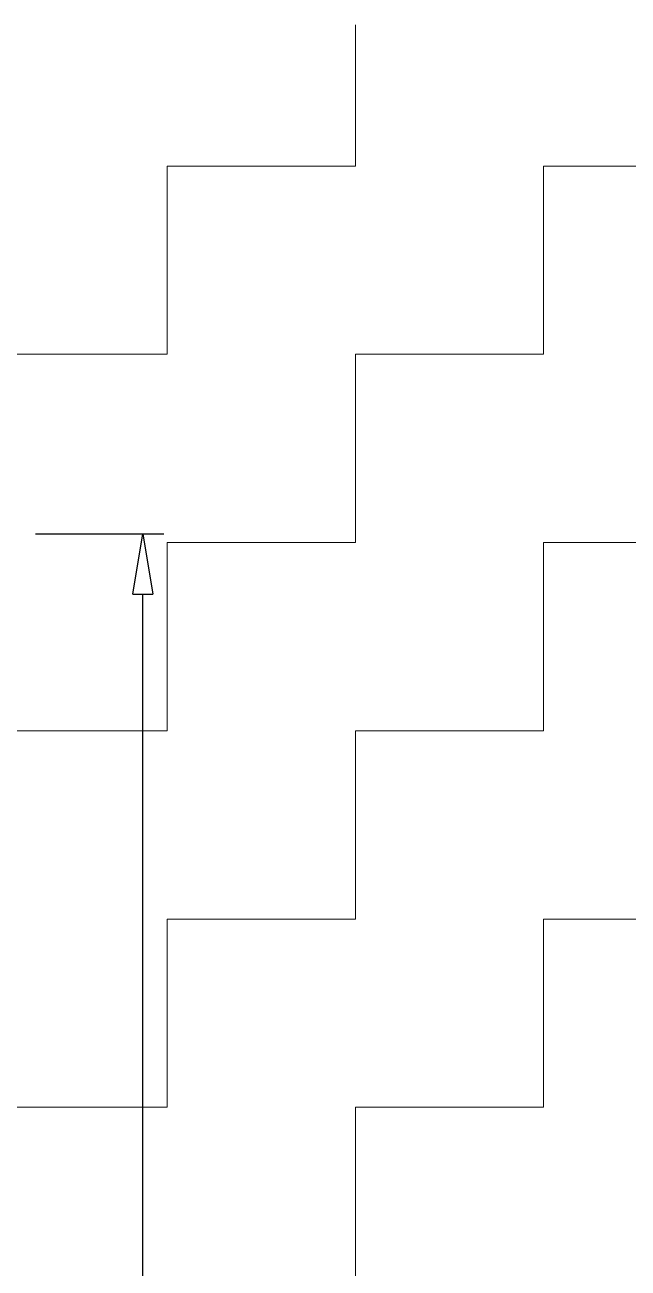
# Model space of a CAD drawing. Header units: millimetres. Extents: x 331487 to 517269, y 198509 to 399936.
# Drawn here: x 444197 to 445198, y 336120 to 338184 of the extents above; entities that cross this region are included whole.
import ezdxf

# ---------------------------------------------------------------- set-up
doc = ezdxf.new("R2010")
doc.units = ezdxf.units.MM
doc.header["$MEASUREMENT"] = 0
doc.layers.add('9th_Hatch-4', color=252, linetype='Continuous', lineweight=5)
doc.layers.add('FOOTING', color=5, linetype='Continuous')

# ---------------------------------------------------------------- blocks, each defined once
blk = doc.blocks.new('_ClosedBlank')
at = {"color": 0, "linetype": 'ByBlock', "lineweight": -2}
for p, q in [((-1, 0.167), (0, 0)), ((-1, 0.167), (-1, -0.167)), ((0, 0), (-1, -0.167))]:
    blk.add_line(p, q, dxfattribs=at)

msp = doc.modelspace()

# ---------------------------------------------------------------- linework, layer by layer
at = {"layer": '9th_Hatch-4', "linetype": 'Continuous'}
for p, q in [((444745.4, 337949.1), (444745.4, 338183.5)), ((444432.9, 337949.1), (444745.4, 337949.1)), ((444432.9, 337636.6), (444432.9, 337949.1)), ((445057.9, 337949.1), (445370.4, 337949.1)), ((445057.9, 337636.6), (445057.9, 337949.1)), ((444120.4, 337636.6), (444432.9, 337636.6)), ((444745.4, 337636.6), (445057.9, 337636.6)), ((444745.4, 337324.1), (444745.4, 337636.6)), ((444432.9, 337324.1), (444745.4, 337324.1)), ((444432.9, 337011.6), (444432.9, 337324.1)), ((445057.9, 337324.1), (445370.4, 337324.1)), ((445057.9, 337011.6), (445057.9, 337324.1)), ((444120.4, 337011.6), (444432.9, 337011.6)), ((444745.4, 337011.6), (445057.9, 337011.6)), ((444745.4, 336699.1), (444745.4, 337011.6)), ((444432.9, 336699.1), (444745.4, 336699.1)), ((444432.9, 336386.6), (444432.9, 336699.1)), ((445057.9, 336699.1), (445370.4, 336699.1)), ((445057.9, 336386.6), (445057.9, 336699.1)), ((444120.4, 336386.6), (444432.9, 336386.6)), ((444745.4, 336386.6), (445057.9, 336386.6)), ((444745.4, 336074.1), (444745.4, 336386.6))]:
    msp.add_line(p, q, dxfattribs=at)
at = {"layer": 'FOOTING', "color": 4}
for p, q in [((444214.3, 337338.5), (444427.7, 337338.5)), ((444392.7, 333638.5), (444392.7, 337238.5))]:
    msp.add_line(p, q, dxfattribs=at)

# ---------------------------------------------------------------- block references
at = {"layer": 'FOOTING', "color": 4, "xscale": 100, "yscale": 100, "zscale": 100, "rotation": 90}
msp.add_blockref('_ClosedBlank', (444392.7, 337338.5), dxfattribs=at)

doc.saveas('drawing.dxf')
